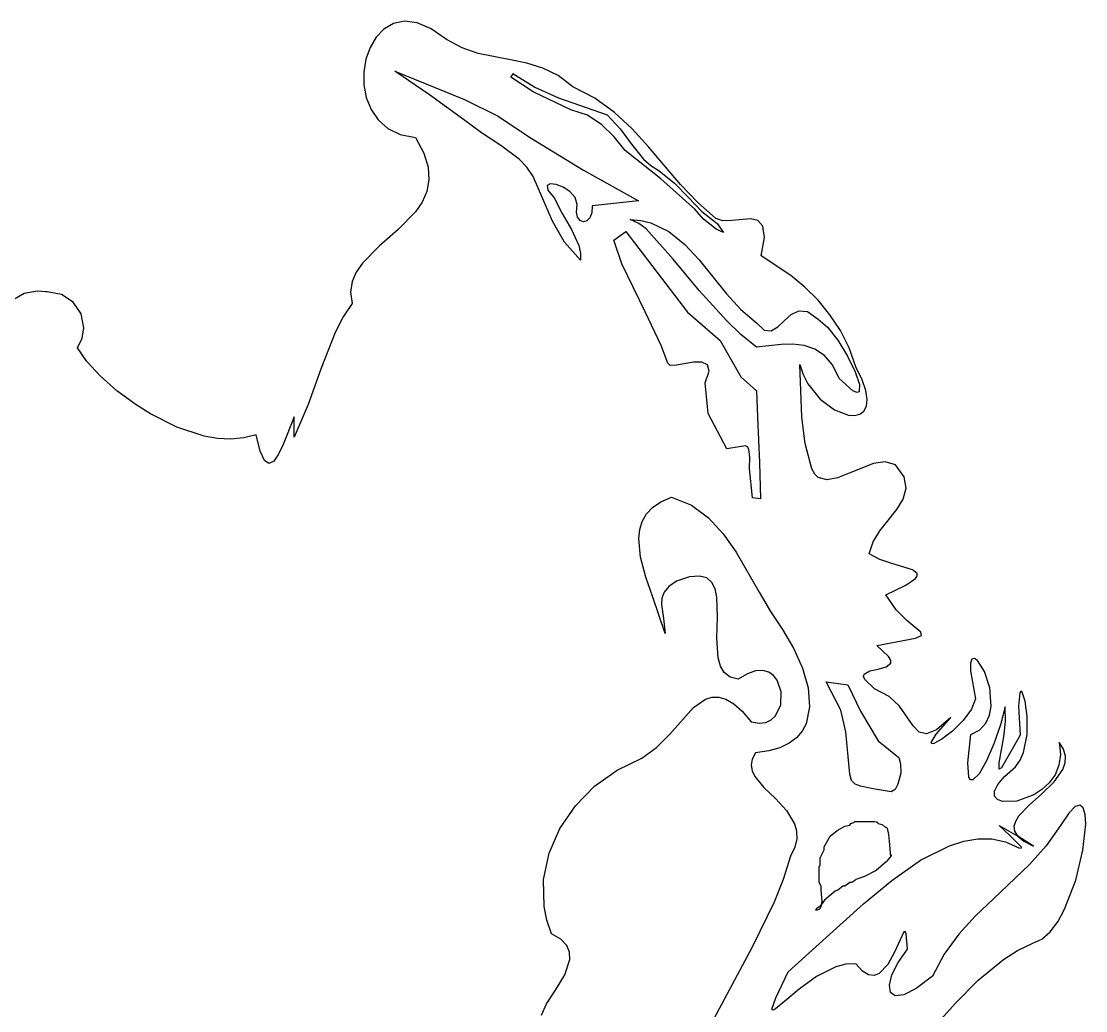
# Model space of a CAD drawing. Extents: x 0 to 204, y 0 to 184.
# Drawn here: x 102 to 199, y 93 to 183.1 of the extents above; entities that cross this region are included whole.
import ezdxf

# ---------------------------------------------------------------- set-up
doc = ezdxf.new("R2010")
doc.units = 0

msp = doc.modelspace()

# ---------------------------------------------------------------- linework, layer by layer
at = {"layer": 'Layer 1'}
for p, q in [((135.093267, 182.438686), (134.379577, 181.697025)), ((135.962678, 182.939282), (135.093267, 182.438686)), ((136.978008, 183.146349), (135.962678, 182.939282)), ((138.129458, 183.007424), (136.978008, 183.146349)), ((139.407225, 182.470042), (138.129458, 183.007424)), ((140.801511, 181.48174), (139.407225, 182.470042)), ((134.379577, 181.697025), (133.831407, 180.766764)), ((142.216001, 180.716251), (140.801511, 181.48174)), ((133.831407, 180.766764), (133.45856, 179.700366)), ((143.672998, 180.219026), (142.216001, 180.716251)), ((133.45856, 179.700366), (133.270835, 178.550296)), ((146.643061, 179.622974), (143.672998, 180.219026)), ((148.120402, 179.320948), (146.643061, 179.622974)), ((133.270835, 178.550296), (133.278032, 177.369016)), ((139.240746, 176.457055), (136.07798, 178.605004)), ((136.07798, 178.605004), (136.078, 178.605)), ((136.078, 178.605), (142.450726, 176.025332)), ((149.568799, 178.880789), (148.120402, 179.320948)), ((150.97039, 178.2009), (149.568799, 178.880789)), ((146.64574, 178.04887), (146.77705, 178.219449)), ((148.706737, 176.735776), (146.64574, 178.04887)), ((146.77705, 178.219449), (146.84705, 178.384003)), ((146.84705, 178.384003), (146.847, 178.384)), ((146.847, 178.384), (148.8454, 177.148777)), ((152.307311, 177.17968), (150.97039, 178.2009)), ((133.278032, 177.369016), (133.489954, 176.208992)), ((152.11784, 175.0859), (148.706737, 176.735776)), ((148.8454, 177.148777), (150.994891, 176.17375)), ((154.323793, 176.153702), (152.307311, 177.17968)), ((133.489954, 176.208992), (133.9164, 175.122687)), ((142.33671, 174.213024), (139.240746, 176.457055)), ((142.450726, 176.025332), (145.519494, 174.502932)), ((150.994891, 176.17375), (155.42551, 174.61465)), ((156.104294, 174.850918), (154.323793, 176.153702)), ((133.9164, 175.122687), (134.567171, 174.162566)), ((153.654826, 174.58473), (152.11784, 175.0859)), ((155.42551, 174.61465), (156.622653, 173.353231)), ((157.711336, 173.342118), (156.104294, 174.850918)), ((134.567171, 174.162566), (135.452068, 173.381091)), ((143.995492, 172.973711), (142.33671, 174.213024)), ((145.519494, 174.502932), (148.3707, 172.58084)), ((154.963526, 173.728936), (153.654826, 174.58473)), ((156.089131, 172.621122), (154.963526, 173.728936)), ((135.452068, 173.381091), (136.580891, 172.830728)), ((136.580891, 172.830728), (137.963441, 172.56394)), ((145.758336, 171.842778), (143.995492, 172.973711)), ((156.622653, 173.353231), (157.648655, 171.940187)), ((159.207441, 171.698094), (157.711336, 173.342118)), ((137.963441, 172.56394), (138.72189, 171.142809)), ((147.403245, 170.597363), (145.758336, 171.842778)), ((148.3707, 172.58084), (153.278327, 169.592862)), ((157.07683, 171.36389), (156.089131, 172.621122)), ((157.648655, 171.940187), (158.751142, 170.588798)), ((162.116923, 168.287538), (159.207441, 171.698094)), ((138.72189, 171.142809), (139.114907, 169.860533)), ((160.335298, 168.808457), (157.07683, 171.36389)), ((139.114907, 169.860533), (139.188823, 168.700983)), ((148.112099, 169.86208), (147.403245, 170.597363)), ((148.70822, 169.014604), (148.112099, 169.86208)), ((158.751142, 170.588798), (159.408451, 170.002873)), ((159.408451, 170.002873), (160.17774, 169.51234)), ((150.46106, 164.933256), (148.70822, 169.014604)), ((153.278327, 169.592862), (158.29028, 166.78232)), ((160.17774, 169.51234), (161.588274, 168.402097)), ((163.41432, 166.03287), (160.335298, 168.808457)), ((139.188823, 168.700983), (138.989974, 167.648028)), ((150.250285, 168.349961), (149.954787, 168.186053)), ((149.954787, 168.186053), (150.027451, 167.767629)), ((150.78431, 168.29079), (150.250285, 168.349961)), ((151.42723, 168.039975), (150.78431, 168.29079)), ((152.04941, 167.628951), (151.42723, 168.039975)), ((161.588274, 168.402097), (162.827301, 167.112867)), ((163.655343, 166.662589), (162.116923, 168.287538)), ((138.989974, 167.648028), (138.564691, 166.685539)), ((150.027451, 167.767629), (150.59791, 167.063254)), ((150.59791, 167.063254), (151.335699, 165.653035)), ((152.521218, 167.089153), (152.04941, 167.628951)), ((152.71302, 166.452017), (152.521218, 167.089153)), ((162.827301, 167.112867), (164.0633, 165.826162)), ((138.564691, 166.685539), (137.959307, 165.797387)), ((152.64201, 165.775562), (152.71302, 166.452017)), ((154.08069, 166.334491), (154.038402, 165.695951)), ((158.29028, 166.78232), (154.08069, 166.334491)), ((164.230608, 165.123945), (163.41432, 166.03287)), ((165.332911, 165.18558), (163.655343, 166.662589)), ((137.959307, 165.797387), (136.393572, 164.179572)), ((151.554448, 163.020525), (150.46106, 164.933256)), ((151.335699, 165.653035), (152.199784, 164.178044)), ((152.746031, 165.29062), (152.64201, 165.775562)), ((152.972134, 164.995973), (152.746031, 165.29062)), ((153.267371, 164.890402), (152.972134, 164.995973)), ((153.578794, 164.972687), (153.267371, 164.890402)), ((153.853454, 165.24161), (153.578794, 164.972687)), ((154.038402, 165.695951), (153.853454, 165.24161)), ((157.523, 165.094), (158.502769, 165.009723)), ((158.31101, 164.723436), (157.523, 165.094)), ((158.502769, 165.009723), (159.412323, 164.788084)), ((164.0633, 165.826162), (165.46475, 164.72349)), ((165.363587, 164.222842), (164.230608, 165.123945)), ((165.988477, 164.975996), (165.332911, 165.18558)), ((166.797929, 164.999633), (165.988477, 164.975996)), ((168.490851, 165.156715), (166.797929, 164.999633)), ((169.1805, 164.995234), (168.490851, 165.156715)), ((169.636393, 164.47712), (169.1805, 164.995234)), ((136.393572, 164.179572), (134.663434, 162.665548)), ((152.199784, 164.178044), (152.864786, 162.725246)), ((156.05132, 163.199932), (157.126, 164.006)), ((157.126, 164.006), (162.76864, 156.66161)), ((159.00515, 164.239351), (158.31101, 164.723436)), ((161.464963, 161.489215), (159.00515, 164.239351)), ((159.412323, 164.788084), (161.051239, 163.992846)), ((161.051239, 163.992846), (162.500651, 162.828549)), ((166.034541, 163.899409), (165.363587, 164.222842)), ((165.46475, 164.72349), (166.034541, 163.899409)), ((169.76162, 163.45491), (169.636393, 164.47712)), ((153.00533, 161.381604), (151.554448, 163.020525)), ((156.76785, 161.050352), (156.05132, 163.199932)), ((169.459271, 161.78114), (169.76162, 163.45491)), ((134.663434, 162.665548), (133.139558, 161.126276)), ((152.864786, 162.725246), (153.020952, 162.034345)), ((153.020952, 162.034345), (153.00533, 161.381604)), ((162.500651, 162.828549), (163.821464, 161.415452)), ((133.139558, 161.126276), (132.570801, 160.306848)), ((158.906245, 156.695218), (156.76785, 161.050352)), ((163.835341, 158.63266), (161.464963, 161.489215)), ((163.821464, 161.415452), (166.320906, 158.323907)), ((172.177186, 159.996119), (169.459271, 161.78114)), ((132.570801, 160.306848), (132.192608, 159.432719)), ((132.192608, 159.432719), (132.051314, 158.48776)), ((173.456513, 158.926046), (172.177186, 159.996119)), ((102.302549, 158.356227), (101.285325, 157.742615)), ((103.52318, 158.579753), (102.302549, 158.356227)), ((104.25646, 158.500173), (103.52318, 158.579753)), ((104.39237, 158.511023), (104.25646, 158.500173)), ((105.702988, 158.253669), (104.39237, 158.511023)), ((106.773261, 157.552079), (105.702988, 158.253669)), ((132.051314, 158.48776), (132.193251, 157.45584)), ((166.303049, 155.881801), (163.835341, 158.63266)), ((166.320906, 158.323907), (167.621345, 156.885981)), ((174.651102, 157.733816), (173.456513, 158.926046)), ((107.494899, 156.511537), (106.773261, 157.552079)), ((132.193251, 157.45584), (131.37525, 156.219416)), ((175.737216, 156.416596), (174.651102, 157.733816)), ((107.75961, 155.237323), (107.494899, 156.511537)), ((131.37525, 156.219416), (130.648811, 154.787885)), ((160.357492, 153.606599), (158.906245, 156.695218)), ((162.76864, 156.66161), (165.72431, 154.0642)), ((167.621345, 156.885981), (169.0368, 155.6803)), ((171.575129, 155.870045), (172.195172, 156.434913)), ((172.195172, 156.434913), (172.888084, 156.788181)), ((172.888084, 156.788181), (173.693206, 156.720562)), ((173.693206, 156.720562), (174.64988, 156.022771)), ((176.691116, 154.97155), (175.737216, 156.416596)), ((107.610081, 154.272297), (107.75961, 155.237323)), ((167.631765, 154.612292), (166.303049, 155.881801)), ((169.0368, 155.6803), (169.758789, 154.998705)), ((170.396279, 154.942655), (170.988612, 155.302864)), ((170.988612, 155.302864), (171.575129, 155.870045)), ((174.64988, 156.022771), (175.523449, 155.296221)), ((175.523449, 155.296221), (176.457115, 154.088796)), ((107.17463, 153.392993), (107.610081, 154.272297)), ((130.648811, 154.787885), (129.377836, 151.565385)), ((169.05485, 153.448751), (167.631765, 154.612292)), ((169.758789, 154.998705), (170.396279, 154.942655)), ((177.489063, 153.395843), (176.691116, 154.97155)), ((108.031295, 152.170938), (107.17463, 153.392993)), ((160.97744, 152.004212), (160.357492, 153.606599)), ((165.72431, 154.0642), (167.60519, 150.75027)), ((171.280133, 153.706261), (169.05485, 153.448751)), ((172.365858, 153.728296), (171.280133, 153.706261)), ((173.402536, 153.606918), (172.365858, 153.728296)), ((174.36684, 153.28793), (173.402536, 153.606918)), ((175.235441, 152.717133), (174.36684, 153.28793)), ((176.457115, 154.088796), (177.330718, 152.64795)), ((178.107321, 151.68664), (177.489063, 153.395843)), ((175.985014, 151.840326), (175.235441, 152.717133)), ((177.330718, 152.64795), (178.0241, 151.221137)), ((109.24717, 150.847076), (108.031295, 152.170938)), ((129.377836, 151.565385), (128.194753, 148.240113)), ((161.190489, 151.79469), (160.97744, 152.004212)), ((161.744862, 151.817196), (161.190489, 151.79469)), ((163.316295, 152.08601), (161.744862, 151.817196)), ((164.052711, 152.096179), (163.316295, 152.08601)), ((164.569166, 151.866095), (164.052711, 152.096179)), ((164.725336, 151.277689), (164.569166, 151.866095)), ((173.189937, 147.077697), (172.999631, 151.893346)), ((172.999631, 151.893346), (173.298756, 150.97215)), ((176.59223, 150.603311), (175.985014, 151.840326)), ((178.685304, 150.495512), (178.107321, 151.68664)), ((110.758995, 149.498707), (109.24717, 150.847076)), ((164.3809, 150.212892), (164.725336, 151.277689)), ((167.60519, 150.75027), (169.03825, 149.49635)), ((173.298756, 150.97215), (173.72287, 150.132622)), ((177.821325, 149.499445), (176.59223, 150.603311)), ((178.0241, 151.221137), (178.417101, 150.055813)), ((179.02135, 149.50436), (178.685304, 150.495512)), ((112.50351, 148.203133), (110.758995, 149.498707)), ((164.64959, 147.436352), (164.3809, 150.212892)), ((169.03825, 149.49635), (169.12785, 147.07808)), ((173.72287, 150.132622), (174.841234, 148.732371)), ((178.180541, 149.339422), (177.821325, 149.499445)), ((178.389563, 149.399431), (178.180541, 149.339422)), ((178.417101, 150.055813), (178.389563, 149.399431)), ((179.141667, 148.704733), (179.02135, 149.50436)), ((174.841234, 148.732371), (176.145048, 147.760196)), ((179.072464, 148.08818), (179.141667, 148.704733)), ((113.81609, 147.37631), (112.50351, 148.203133)), ((128.194753, 148.240113), (126.913991, 145.26384)), ((166.35134, 144.211982), (164.64959, 147.436352)), ((176.145048, 147.760196), (177.42464, 147.283703)), ((178.470336, 147.370496), (178.839951, 147.646251)), ((178.839951, 147.646251), (179.072464, 148.08818)), ((116.222582, 146.169038), (113.81609, 147.37631)), ((126.914, 147.12), (125.920189, 144.590771)), ((126.913991, 145.26384), (126.914, 147.12)), ((169.12785, 147.07808), (169.30698, 142.95806)), ((173.47528, 144.700162), (173.189937, 147.077697)), ((177.42464, 147.283703), (177.989829, 147.252463)), ((177.989829, 147.252463), (178.470336, 147.370496)), ((118.70243, 145.361864), (116.222582, 146.169038)), ((119.935864, 145.150359), (118.70243, 145.361864)), ((121.14684, 145.089333), (119.935864, 145.150359)), ((122.321759, 145.195604), (121.14684, 145.089333)), ((123.44702, 145.48599), (122.321759, 145.195604)), ((123.822492, 143.994924), (123.44702, 145.48599)), ((125.920189, 144.590771), (125.462002, 143.659956)), ((174.098271, 142.366276), (173.47528, 144.700162)), ((124.208946, 143.145341), (123.822492, 143.994924)), ((125.462002, 143.659956), (125.02592, 143.05641)), ((168.05309, 144.48068), (166.35134, 144.211982)), ((168.222777, 144.392164), (168.05309, 144.48068)), ((168.335784, 144.158803), (168.222777, 144.392164)), ((168.433745, 143.450675), (168.335784, 144.158803)), ((124.609162, 142.858688), (124.208946, 143.145341)), ((125.02592, 143.05641), (124.609162, 142.858688)), ((168.41135, 142.42067), (168.433745, 143.450675)), ((169.30698, 142.95806), (169.39658, 139.64413)), ((179.70387, 142.874302), (177.480353, 141.983332)), ((180.765923, 143.015297), (179.70387, 142.874302)), ((181.725191, 142.734212), (180.765923, 143.015297)), ((182.516926, 141.638902), (181.725191, 142.734212)), ((168.68005, 139.7337), (168.41135, 142.42067)), ((174.359584, 141.896964), (174.098271, 142.366276)), ((174.680084, 141.589143), (174.359584, 141.896964)), ((177.480353, 141.983332), (176.423361, 141.561986)), ((182.696676, 140.609896), (182.516926, 141.638902)), ((175.472525, 141.375818), (174.680084, 141.589143)), ((176.423361, 141.561986), (175.472525, 141.375818)), ((160.329636, 139.384921), (161.30441, 139.7974)), ((161.30441, 139.7974), (163.120805, 139.056832)), ((169.39658, 139.64413), (168.68005, 139.7337)), ((182.414345, 139.626062), (182.696676, 140.609896)), ((159.011071, 138.271984), (159.571753, 138.872798)), ((159.571753, 138.872798), (160.329636, 139.384921)), ((163.120805, 139.056832), (164.668266, 137.911512)), ((181.819836, 138.666266), (182.414345, 139.626062)), ((158.6279, 137.593431), (159.011071, 138.271984)), ((164.668266, 137.911512), (166.002327, 136.454668)), ((180.293901, 136.734251), (181.819836, 138.666266)), ((158.315341, 136.046922), (158.402554, 136.848093)), ((158.402554, 136.848093), (158.6279, 137.593431)), ((158.476561, 134.320891), (158.315341, 136.046922)), ((166.002327, 136.454668), (167.178522, 134.77953)), ((179.662283, 135.719765), (180.293901, 136.734251)), ((179.318101, 134.644782), (179.662283, 135.719765)), ((158.95405, 132.502962), (158.476561, 134.320891)), ((167.178522, 134.77953), (169.279448, 131.147283)), ((180.278272, 134.134166), (179.318101, 134.644782)), ((181.371681, 133.762222), (180.278272, 134.134166)), ((183.250667, 133.181618), (181.371681, 133.762222)), ((183.68247, 132.846594), (183.250667, 133.181618)), ((159.590294, 130.680756), (158.95405, 132.502962)), ((161.75895, 132.1384), (161.058386, 131.664013)), ((162.937537, 132.528699), (161.75895, 132.1384)), ((163.842688, 132.617214), (162.937537, 132.528699)), ((164.509358, 132.441513), (163.842688, 132.617214)), ((164.972505, 132.039167), (164.509358, 132.441513)), ((165.267084, 131.447742), (164.972505, 132.039167)), ((182.646259, 131.771188), (183.539963, 132.397512)), ((183.539963, 132.397512), (183.694061, 132.640259)), ((183.694061, 132.640259), (183.68247, 132.846594)), ((160.636003, 131.151941), (160.43404, 130.603716)), ((161.058386, 131.664013), (160.636003, 131.151941)), ((165.428054, 130.704809), (165.267084, 131.447742)), ((169.279448, 131.147283), (170.315245, 129.376632)), ((180.824471, 130.904442), (182.646259, 131.771188)), ((160.709, 127.374), (159.590294, 130.680756)), ((160.43404, 130.603716), (160.39474, 130.020871)), ((160.39474, 130.020871), (160.573088, 128.757459)), ((165.488989, 128.914693), (165.428054, 130.704809)), ((181.779837, 129.54056), (180.824471, 130.904442)), ((170.315245, 129.376632), (171.41531, 127.7606)), ((182.733591, 128.577551), (181.779837, 129.54056)), ((160.573088, 128.757459), (160.70897, 127.37397)), ((165.434963, 126.969367), (165.488989, 128.914693)), ((184.034908, 127.501261), (182.733591, 128.577551)), ((160.70897, 127.37397), (160.709, 127.374)), ((171.41531, 127.7606), (172.419415, 126.046982)), ((183.525723, 126.969784), (184.081797, 127.211533)), ((184.081797, 127.211533), (184.034908, 127.501261)), ((165.545631, 125.169382), (165.434963, 126.969367)), ((180.003331, 126.277332), (183.525723, 126.969784)), ((181.088984, 125.284272), (180.003331, 126.277332)), ((165.750117, 124.417815), (165.545631, 125.169382)), ((172.419415, 126.046982), (173.22388, 124.239223)), ((181.277934, 124.941126), (181.088984, 125.284272)), ((166.100645, 123.81529), (165.750117, 124.417815)), ((173.22388, 124.239223), (173.741125, 122.428344)), ((180.129415, 124.145054), (180.862929, 124.340971)), ((180.862929, 124.340971), (181.279151, 124.679764)), ((181.279151, 124.679764), (181.277934, 124.941126)), ((188.543558, 124.689692), (188.532409, 123.99647)), ((188.676833, 125.045412), (188.543558, 124.689692)), ((188.901435, 125.105357), (188.676833, 125.045412)), ((189.186567, 124.911254), (188.901435, 125.105357)), ((189.815227, 123.927814), (189.186567, 124.911254)), ((166.632174, 123.399375), (166.100645, 123.81529)), ((167.37966, 123.20764), (166.632174, 123.399375)), ((168.223744, 123.711833), (167.37966, 123.20764)), ((168.96797, 123.967031), (168.223744, 123.711833)), ((169.611729, 124.005296), (168.96797, 123.967031)), ((170.154411, 123.858689), (169.611729, 124.005296)), ((170.595409, 123.559272), (170.154411, 123.858689)), ((170.934113, 123.139106), (170.595409, 123.559272)), ((178.804677, 123.474222), (178.8669, 123.690497)), ((178.916092, 123.186182), (178.804677, 123.474222)), ((178.8669, 123.690497), (179.367706, 123.969175)), ((179.367706, 123.969175), (180.129415, 124.145054)), ((188.532409, 123.99647), (188.999681, 121.430612)), ((190.316429, 122.42891), (189.815227, 123.927814)), ((171.302204, 122.064773), (170.934113, 123.139106)), ((173.741125, 122.428344), (173.88357, 120.705367)), ((175.398, 122.985), (177.36845, 122.716302)), ((176.74149, 120.387597), (175.398, 122.985)), ((177.36845, 122.716302), (178.5328, 120.298032)), ((179.804381, 122.333392), (178.916092, 123.186182)), ((181.136202, 121.645585), (179.804381, 122.333392)), ((190.443789, 120.748359), (190.316429, 122.42891)), ((163.301257, 120.642395), (164.403883, 121.401965)), ((164.403883, 121.401965), (164.988221, 121.577114)), ((164.988221, 121.577114), (165.605272, 121.580614)), ((165.605272, 121.580614), (166.263059, 121.386045)), ((166.263059, 121.386045), (166.969602, 120.966989)), ((171.253814, 120.892178), (171.302204, 122.064773)), ((182.081006, 120.755813), (181.136202, 121.645585)), ((188.999681, 121.430612), (188.652741, 120.47905)), ((193.030247, 121.979242), (192.933024, 120.774895)), ((193.137586, 122.128506), (193.030247, 121.979242)), ((193.265721, 122.025172), (193.137586, 122.128506)), ((193.529307, 121.208734), (193.265721, 122.025172)), ((161.135592, 118.225896), (163.301257, 120.642395)), ((166.969602, 120.966989), (167.732925, 120.297027)), ((167.732925, 120.297027), (168.56105, 119.34974)), ((170.784072, 119.877814), (171.253814, 120.892178)), ((173.88357, 120.705367), (173.563634, 119.161313)), ((177.18932, 118.417157), (176.74149, 120.387597)), ((178.5328, 120.298032), (180.14499, 117.611062)), ((183.319425, 118.980858), (182.081006, 120.755813)), ((188.652741, 120.47905), (187.877482, 119.453655)), ((190.290282, 119.944283), (190.443789, 120.748359)), ((191.698741, 120.692672), (191.273593, 119.048043)), ((191.728274, 119.376018), (191.698741, 120.692672)), ((192.933024, 120.774895), (193.084191, 118.116082)), ((193.710866, 119.825979), (193.529307, 121.208734)), ((168.56105, 119.34974), (169.27877, 119.214024)), ((169.888107, 119.278171), (170.389672, 119.510122)), ((170.389672, 119.510122), (170.784072, 119.877814)), ((185.407219, 118.201633), (186.760541, 119.722702)), ((186.760541, 119.722702), (185.461063, 118.619218)), ((187.877482, 119.453655), (186.89764, 118.496785)), ((189.950921, 119.219977), (190.290282, 119.944283)), ((191.576383, 117.959468), (191.728274, 119.376018)), ((193.700259, 118.172954), (193.710866, 119.825979)), ((169.27877, 119.214024), (169.888107, 119.278171)), ((173.202905, 118.484827), (172.693737, 117.887203)), ((173.563634, 119.161313), (173.202905, 118.484827)), ((177.54758, 114.565827), (177.18932, 118.417157)), ((183.86797, 118.400918), (183.319425, 118.980858)), ((184.539361, 118.229497), (183.86797, 118.400918)), ((185.461063, 118.619218), (184.539361, 118.229497)), ((186.89764, 118.496785), (185.936955, 117.750792)), ((188.591441, 118.177582), (189.394906, 118.617167)), ((189.394906, 118.617167), (189.950921, 119.219977)), ((191.273593, 119.048043), (190.675537, 117.338104)), ((159.944197, 116.991671), (161.135592, 118.225896)), ((172.025185, 117.379822), (171.1863, 116.974059)), ((172.693737, 117.887203), (172.025185, 117.379822)), ((180.14499, 117.611062), (182.02587, 116.088442)), ((184.968006, 117.460861), (185.407219, 118.201633)), ((185.021272, 117.338601), (184.968006, 117.460861)), ((185.936955, 117.750792), (185.219164, 117.358033)), ((188.301204, 115.602897), (188.591441, 118.177582)), ((191.17326, 115.594802), (191.576383, 117.959468)), ((193.084191, 118.116082), (191.37924, 115.134924)), ((193.387347, 116.545708), (193.700259, 118.172954)), ((197.035651, 116.840808), (196.614201, 117.488732)), ((196.614201, 117.488732), (196.745403, 116.373669)), ((158.59486, 116.02193), (159.944197, 116.991671)), ((168.95374, 116.5129), (168.650339, 115.941924)), ((170.166134, 116.681292), (168.95374, 116.5129)), ((171.1863, 116.974059), (170.166134, 116.681292)), ((185.219164, 117.358033), (185.021272, 117.338601)), ((190.675537, 117.338104), (189.996275, 115.785545)), ((193.083108, 115.834268), (193.387347, 116.545708)), ((197.213601, 116.211603), (197.035651, 116.840808)), ((156.335874, 114.947559), (158.59486, 116.02193)), ((168.650339, 115.941924), (168.561534, 115.397795)), ((182.02587, 116.088442), (182.182609, 115.506264)), ((182.182609, 115.506264), (182.205, 114.655392)), ((188.388271, 114.299041), (188.301204, 115.602897)), ((189.996275, 115.785545), (189.327508, 114.613054)), ((191.144495, 115.030749), (191.17326, 115.594802)), ((192.661991, 115.240292), (193.083108, 115.834268)), ((196.745403, 116.373669), (196.608136, 115.382492)), ((196.972761, 115.006146), (197.18149, 115.600315)), ((197.18149, 115.600315), (197.213601, 116.211603)), ((154.29575, 113.482535), (156.335874, 114.947559)), ((168.561534, 115.397795), (168.655703, 114.874261)), ((168.655703, 114.874261), (168.901223, 114.36507)), ((177.701521, 113.982247), (177.54758, 114.565827)), ((182.205, 114.655392), (181.925106, 113.670168)), ((189.327508, 114.613054), (188.76094, 114.043323)), ((191.37924, 115.134924), (191.144495, 115.030749)), ((191.651923, 114.360895), (192.661991, 115.240292)), ((196.249125, 114.516499), (195.715091, 113.776985)), ((196.159204, 113.865966), (196.972761, 115.006146)), ((196.608136, 115.382492), (196.249125, 114.516499)), ((168.901223, 114.36507), (169.719831, 113.36471)), ((178.04019, 113.658971), (177.701521, 113.982247)), ((178.5328, 113.491037), (178.04019, 113.658971)), ((179.68596, 113.222339), (178.5328, 113.491037)), ((181.925106, 113.670168), (181.688595, 113.16916)), ((188.544637, 114.054083), (188.388271, 114.299041)), ((188.76094, 114.043323), (188.544637, 114.054083)), ((190.742016, 113.02693), (191.027506, 113.62354)), ((191.027506, 113.62354), (191.651923, 114.360895)), ((195.040457, 112.784662), (196.159204, 113.865966)), ((195.715091, 113.776985), (195.052756, 113.165248)), ((152.540611, 111.690103), (154.29575, 113.482535)), ((169.719831, 113.36471), (170.764382, 112.346699)), ((181.30934, 112.953642), (179.68596, 113.222339)), ((181.688595, 113.16916), (181.30934, 112.953642)), ((190.748731, 112.569768), (190.742016, 113.02693)), ((191.000928, 112.250757), (190.748731, 112.569768)), ((194.308845, 112.682584), (192.763182, 112.109664)), ((193.884044, 111.755838), (195.040457, 112.784662)), ((195.052756, 113.165248), (194.308845, 112.682584)), ((151.136581, 109.633509), (152.540611, 111.690103)), ((170.764382, 112.346699), (171.781901, 111.261022)), ((191.451884, 112.068601), (191.000928, 112.250757)), ((192.763182, 112.109664), (191.451884, 112.068601)), ((192.957488, 110.773095), (193.884044, 111.755838)), ((198.081154, 111.615877), (197.495766, 111.016769)), ((198.521928, 111.754776), (198.081154, 111.615877)), ((198.824983, 111.493908), (198.521928, 111.754776)), ((171.781901, 111.261022), (172.519411, 110.057665)), ((192.664009, 110.297005), (192.957488, 110.773095)), ((197.495766, 111.016769), (196.758871, 109.89701)), ((198.997211, 110.893714), (198.824983, 111.493908)), ((199.045508, 110.014637), (198.997211, 110.893714)), ((150.149784, 107.375999), (151.136581, 109.633509)), ((172.519411, 110.057665), (172.704107, 109.396227)), ((176.384821, 109.441146), (177.09914, 109.819104)), ((177.09914, 109.819104), (177.54697, 109.908674)), ((177.54697, 109.908674), (177.63657, 110.087805)), ((177.63657, 110.087805), (177.90526, 110.177375)), ((177.90526, 110.177375), (177.99486, 110.266935)), ((177.99486, 110.266935), (179.78617, 110.266935)), ((179.78617, 110.266935), (180.114874, 110.187498)), ((180.114874, 110.187498), (180.044629, 110.169607)), ((180.044629, 110.169607), (180.14444, 110.087805)), ((180.14444, 110.087805), (180.5027, 109.998235)), ((180.5027, 109.998235), (180.7714, 109.72954)), ((180.7714, 109.72954), (180.867771, 109.740651)), ((180.867771, 109.740651), (180.95053, 109.63997)), ((180.95053, 109.63997), (181.087109, 109.064728)), ((192.138785, 108.983941), (191.164998, 109.893358)), ((191.164998, 109.893358), (192.864051, 108.920262)), ((192.528316, 109.830036), (192.664009, 110.297005)), ((192.58385, 109.371388), (192.528316, 109.830036)), ((196.758871, 109.89701), (195.434964, 108.040216)), ((198.797877, 107.661596), (199.045508, 110.014637)), ((172.723936, 108.686613), (172.547274, 107.922571)), ((172.704107, 109.396227), (172.723936, 108.686613)), ((175.21826, 107.938223), (175.75565, 108.923447)), ((175.75565, 108.923447), (176.384821, 109.441146)), ((181.087109, 109.064728), (181.12966, 108.47562)), ((187.934383, 108.468135), (189.225596, 108.682862)), ((189.225596, 108.682862), (190.494833, 108.672733)), ((190.494833, 108.672733), (191.735951, 108.4128)), ((193.19318, 107.915819), (192.138785, 108.983941)), ((192.864051, 108.920262), (192.58385, 109.371388)), ((192.864, 108.921), (193.414799, 108.465471)), ((194.27321, 108.016146), (192.864, 108.921)), ((192.864, 108.921), (192.864, 108.921)), ((172.547274, 107.922571), (172.1425, 107.09785)), ((174.86, 106.953), (175.21826, 107.669526)), ((175.21826, 107.669526), (175.21826, 107.938223)), ((181.12966, 108.47562), (181.21926, 107.40083)), ((183.990292, 106.724281), (186.627334, 108.053498)), ((186.627334, 108.053498), (187.934383, 108.468135)), ((191.735951, 108.4128), (192.940533, 107.860934)), ((192.940533, 107.860934), (193.165596, 107.826)), ((193.165596, 107.826), (193.19318, 107.915819)), ((193.414799, 108.465471), (194.27321, 108.016146)), ((195.434964, 108.040216), (193.921683, 106.351071)), ((149.646344, 104.980819), (150.149784, 107.375999)), ((172.1425, 107.09785), (171.463597, 104.976353)), ((174.86009, 106.952984), (174.86, 106.953)), ((174.86009, 106.236458), (174.86009, 106.952984)), ((181.30886, 107.132136), (180.86103, 106.594741)), ((181.21926, 107.40083), (181.21926, 107.221696)), ((181.21926, 107.221696), (181.308824, 107.221699)), ((181.308824, 107.221699), (181.30886, 107.132136)), ((181.363597, 104.894786), (183.990292, 106.724281)), ((198.137241, 104.91832), (198.797877, 107.661596)), ((174.77049, 106.146898), (174.86009, 106.236458)), ((174.77049, 104.713848), (174.77049, 106.146898)), ((179.962082, 105.80794), (178.89059, 105.251251)), ((180.86103, 106.594741), (179.962082, 105.80794)), ((193.921683, 106.351071), (190.627693, 103.220599)), ((149.692385, 102.511214), (149.646344, 104.980819)), ((171.463597, 104.976353), (170.640996, 102.907546)), ((177.99489, 104.892983), (177.72619, 104.713852)), ((178.08449, 104.982553), (177.99489, 104.892983)), ((178.89059, 105.251251), (178.08449, 104.982553)), ((178.796378, 102.764587), (181.363597, 104.894786)), ((197.118749, 102.268341), (198.137241, 104.91832)), ((174.94962, 104.355584), (174.77049, 104.713848)), ((174.94962, 103.997322), (174.94962, 104.355584)), ((175.03922, 103.012099), (174.94962, 103.997322)), ((176.20357, 103.907756), (175.66618, 103.459927)), ((176.47227, 103.997326), (176.20357, 103.907756)), ((176.9201, 104.355588), (176.47227, 103.997326)), ((177.09923, 104.355588), (176.9201, 104.355588)), ((177.54706, 104.713852), (177.09923, 104.355588)), ((177.72619, 104.713852), (177.54706, 104.713852)), ((170.640996, 102.907546), (168.691651, 98.883119)), ((174.925964, 102.50062), (175.03922, 103.012099)), ((175.251125, 103.104047), (174.94965, 102.653832)), ((175.66618, 103.459927), (175.251125, 103.104047)), ((190.627693, 103.220599), (188.997333, 101.651706)), ((149.942124, 101.268266), (149.692385, 102.511214)), ((174.54423, 102.3334), (174.41226, 102.206002)), ((174.41226, 102.206002), (174.59139, 102.206002)), ((174.77052, 102.474702), (174.54423, 102.3334)), ((174.59139, 102.206002), (174.802119, 102.291293)), ((174.94965, 102.653832), (174.77052, 102.474702)), ((174.802119, 102.291293), (174.925964, 102.50062)), ((176.337762, 100.533256), (178.796378, 102.764587)), ((196.49254, 101.129443), (197.118749, 102.268341)), ((150.35403, 100.03043), (149.942124, 101.268266)), ((188.997333, 101.651706), (187.478293, 99.995332)), ((195.797549, 100.195194), (196.49254, 101.129443)), ((151.21258, 99.539077), (150.35403, 100.03043)), ((171.942851, 96.5655), (176.337762, 100.533256)), ((182.474314, 100.198957), (181.654897, 98.414766)), ((182.599174, 100.244762), (182.474314, 100.198957)), ((182.695811, 100.033003), (182.599174, 100.244762)), ((182.811961, 98.64186), (182.695811, 100.033003)), ((187.478293, 99.995332), (186.145748, 98.187695)), ((195.040668, 99.526035), (195.797549, 100.195194)), ((151.74711, 98.975441), (151.21258, 99.539077)), ((152.003906, 98.354304), (151.74711, 98.975441)), ((192.836985, 98.500594), (194.228791, 99.18241)), ((194.228791, 99.18241), (195.040668, 99.526035)), ((152.029254, 97.690446), (152.003906, 98.354304)), ((168.691651, 98.883119), (164.46504, 90.97285)), ((181.654897, 98.414766), (181.026787, 97.244356)), ((181.940127, 97.400365), (182.811961, 98.64186)), ((186.145748, 98.187695), (185.074871, 96.16501)), ((191.55081, 97.697834), (192.836985, 98.500594)), ((151.570748, 96.293691), (152.029254, 97.690446)), ((176.274138, 97.015073), (174.512397, 96.137094)), ((177.182157, 97.251317), (176.274138, 97.015073)), ((178.087701, 97.29827), (177.182157, 97.251317)), ((178.698426, 96.633637), (178.087701, 97.29827)), ((181.026787, 97.244356), (180.232948, 96.408225)), ((181.384098, 96.279888), (181.940127, 97.400365)), ((189.23089, 95.806955), (191.55081, 97.697834)), ((150.741876, 94.903422), (151.570748, 96.293691)), ((170.801422, 94.192157), (171.942851, 96.5655)), ((174.512397, 96.137094), (172.925919, 94.989096)), ((179.258284, 96.29624), (178.698426, 96.633637)), ((179.769162, 96.237347), (179.258284, 96.29624)), ((180.232948, 96.408225), (179.769162, 96.237347)), ((181.150926, 95.353046), (181.384098, 96.279888)), ((185.074871, 96.16501), (183.587925, 95.034401)), ((181.247668, 94.692459), (181.150926, 95.353046)), ((187.140106, 93.664724), (189.23089, 95.806955)), ((149.912924, 93.637888), (150.741876, 94.903422)), ((170.452454, 93.172608), (170.801422, 94.192157)), ((172.925919, 94.989096), (171.638142, 93.89584)), ((181.681379, 94.370743), (181.247668, 94.692459)), ((182.459113, 94.460518), (181.681379, 94.370743)), ((183.587925, 95.034401), (182.459113, 94.460518)), ((149.454178, 92.615333), (149.912924, 93.637888)), ((170.536568, 93.069018), (170.452454, 93.172608)), ((170.772507, 93.18209), (170.536568, 93.069018)), ((171.638142, 93.89584), (170.772507, 93.18209)), ((185.149531, 91.426089), (187.140106, 93.664724))]:
    msp.add_line(p, q, dxfattribs=at)

doc.saveas('drawing.dxf')
